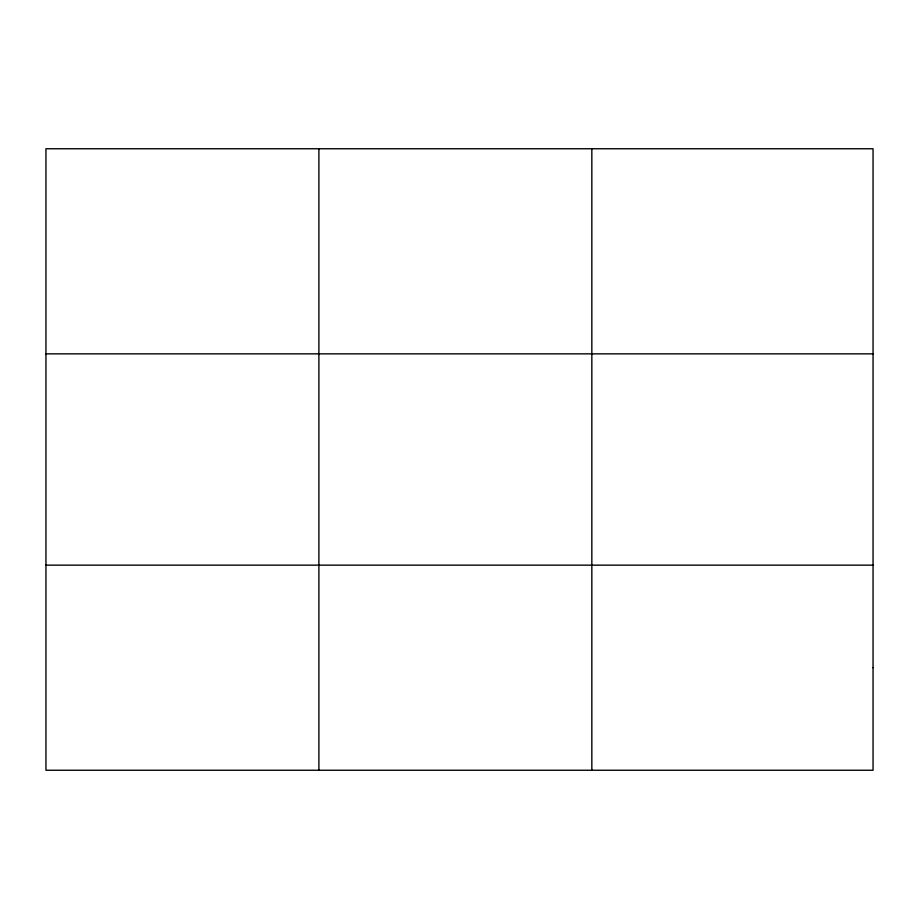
<?xml version="1.0" encoding="UTF-8"?>
<svg xmlns="http://www.w3.org/2000/svg" width="919" height="919" viewBox="0 0 919 919"><rect width="100%" height="100%" fill="white"/><g stroke="black" fill="none" stroke-linecap="round" stroke-linejoin="round"><path stroke-width="1.38" d="M318.893 148.752L318.893 770.248M591.836 148.752L591.836 770.248M45.95 353.849L873.05 353.849M45.95 565.151L873.05 565.151M873.05 667.699L873.05 770.248L45.95 770.248L45.95 148.752L873.05 148.752L873.05 667.699"/></g></svg>
